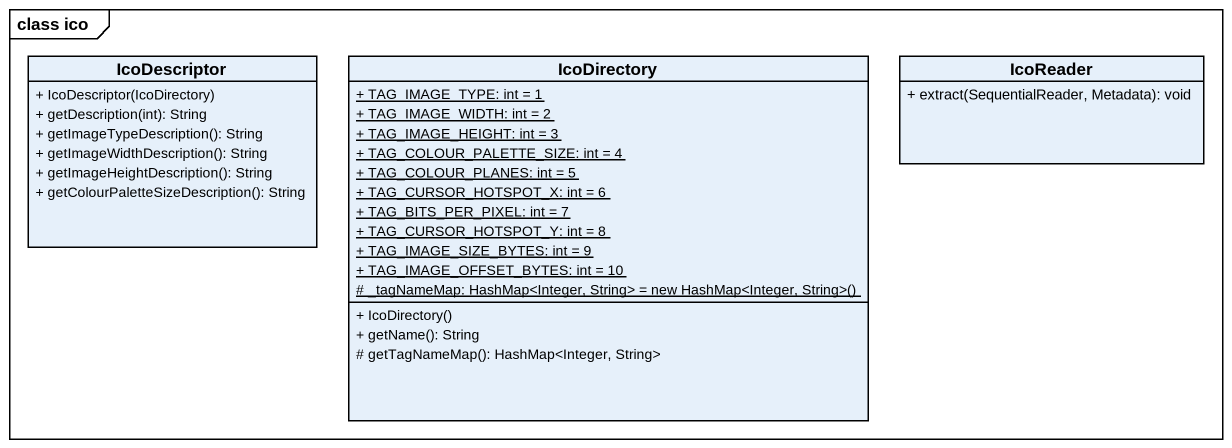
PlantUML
@startuml
mainframe class ico
hide circle
hide empty members
skinparam classAttributeIconSize 0
class IcoDescriptor {
  + IcoDescriptor(IcoDirectory)
  + getDescription(int): String
  + getImageTypeDescription(): String
  + getImageWidthDescription(): String
  + getImageHeightDescription(): String
  + getColourPaletteSizeDescription(): String
}
class IcoDirectory {
  {static} + TAG_IMAGE_TYPE: int = 1
  {static} + TAG_IMAGE_WIDTH: int = 2
  {static} + TAG_IMAGE_HEIGHT: int = 3
  {static} + TAG_COLOUR_PALETTE_SIZE: int = 4
  {static} + TAG_COLOUR_PLANES: int = 5
  {static} + TAG_CURSOR_HOTSPOT_X: int = 6
  {static} + TAG_BITS_PER_PIXEL: int = 7
  {static} + TAG_CURSOR_HOTSPOT_Y: int = 8
  {static} + TAG_IMAGE_SIZE_BYTES: int = 9
  {static} + TAG_IMAGE_OFFSET_BYTES: int = 10
  {static} {field} # _tagNameMap: HashMap<Integer, String> = new HashMap<Integer, String>()
  + IcoDirectory()
  + getName(): String
  # getTagNameMap(): HashMap<Integer, String>
}
class IcoReader {
  + extract(SequentialReader, Metadata): void
}
@enduml
